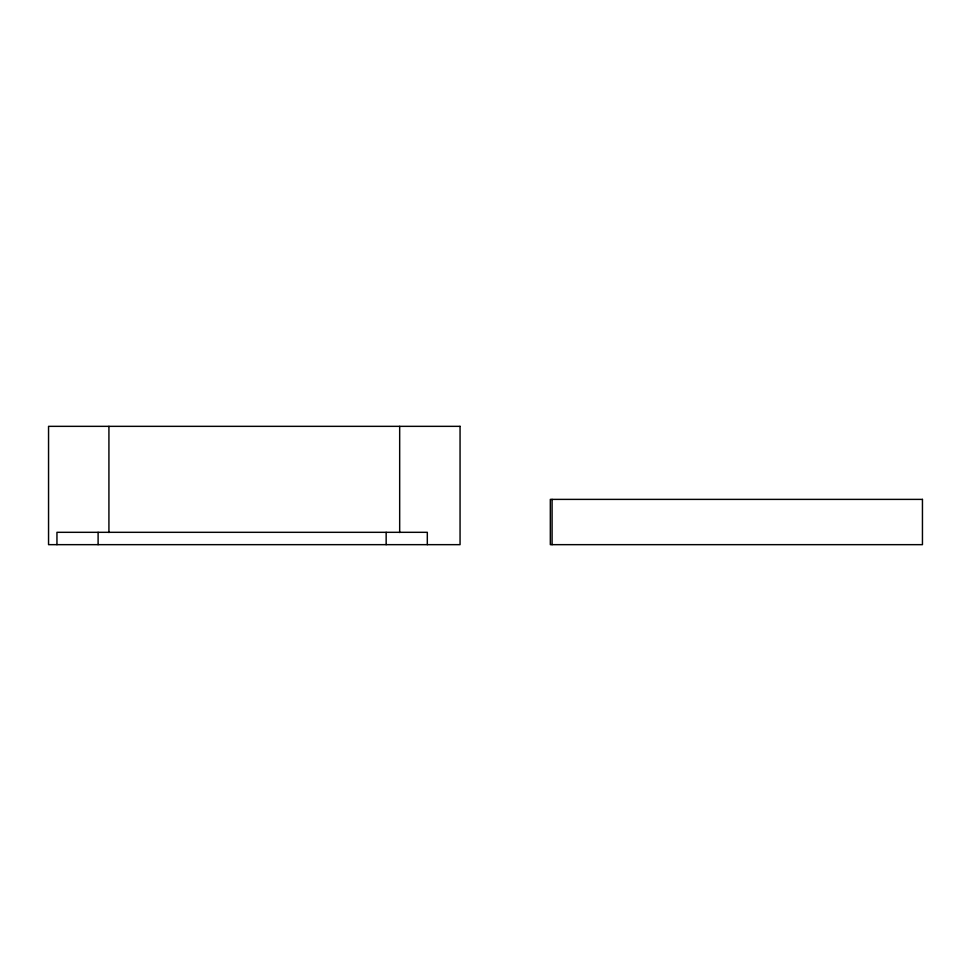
<?xml version="1.0" encoding="UTF-8"?>
<svg xmlns="http://www.w3.org/2000/svg" width="971" height="971" viewBox="0 0 971 971"><rect width="100%" height="100%" fill="white"/><g stroke="black" fill="none" stroke-linecap="round" stroke-linejoin="round"><path stroke-width="1.46" d="M552.086 499.385L552.086 544.658M427.313 544.658L427.313 532.314L56.949 532.314L56.949 544.658M399.676 426.342L399.676 532.521M386.155 532.314L386.155 544.658M108.922 426.342L108.922 532.521M98.107 532.314L98.107 544.658M460.06 426.342L48.55 426.342L48.55 544.658L460.06 544.658L460.06 426.342M922.45 499.385L550.326 499.385L550.326 544.658L922.45 544.658L922.45 499.385"/></g></svg>
